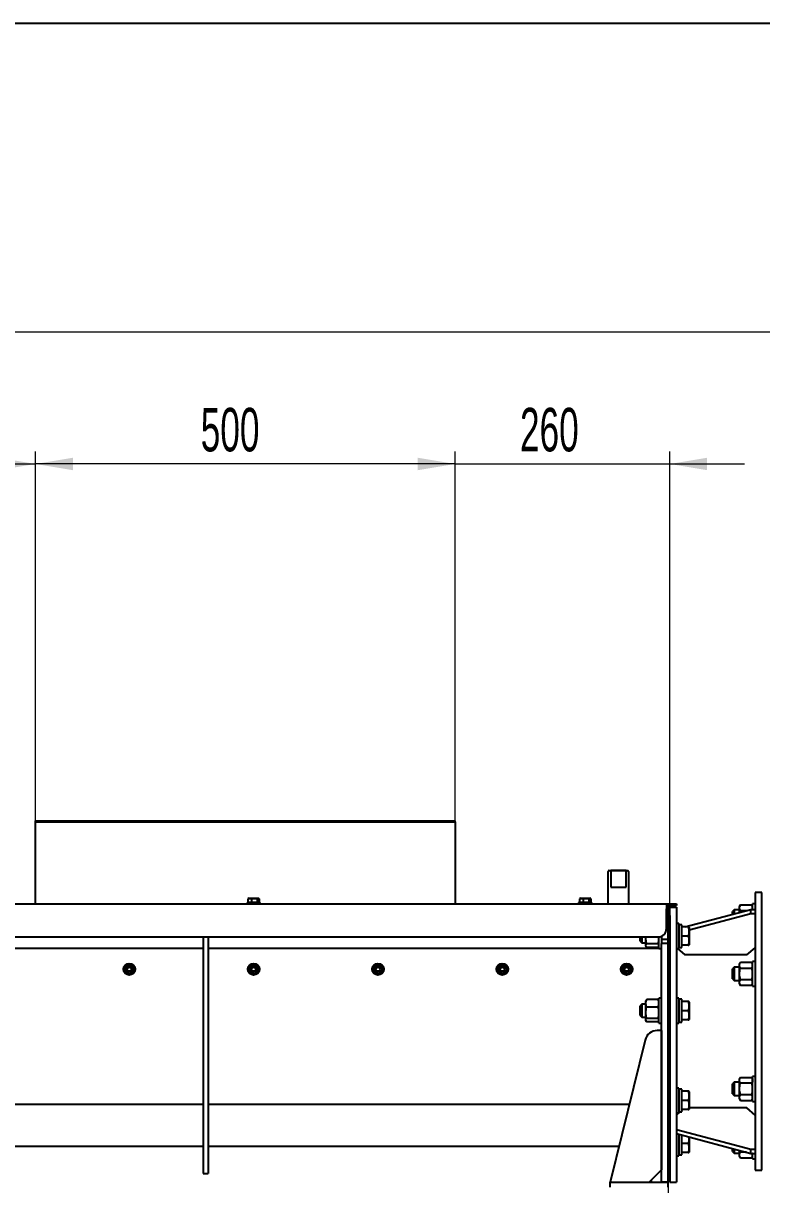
# Model space of a CAD drawing. Header units: millimetres. Extents: x 8 to 420, y -1 to 292.
# Drawn here: x 207.9 to 267.3, y 198.6 to 292 of the extents above; entities that cross this region are included whole.
import ezdxf

# ---------------------------------------------------------------- set-up
doc = ezdxf.new("R2010")
doc.units = ezdxf.units.MM
doc.styles.add('SLDTEXTSTYLE4', font='TXT', dxfattribs={"width": 0.605})
doc.dimstyles.new('SLDDIMSTYLE0', dxfattribs={"dimtxt": 3.5, "dimasz": 3, "dimexe": 0, "dimexo": 0.0625, "dimgap": 0.875, "dimtad": 2, "dimdec": 3, "dimlfac": 15, "dimrnd": 1e-09, "dimzin": 12, "dimdsep": 46, "dimtxsty": 'SLDTEXTSTYLE4', "dimsah": 1, "dimcen": 0.09, "dimadec": 0, "dimazin": 3, "dimtfac": 1, "dimtdec": 3, "dimtofl": 0, "dimtmove": 0, "dimatfit": 3, "dimfxl": 0, "dimfrac": 2, "dimtolj": 1, "dimtzin": 12, "dimarcsym": 0})
doc.dimstyles.new('SLDDIMSTYLE1', dxfattribs={"dimtxt": 3.5, "dimasz": 3, "dimexe": 0, "dimexo": 0.0625, "dimgap": 0.875, "dimtad": 2, "dimdec": 3, "dimlfac": 15, "dimrnd": 1e-09, "dimzin": 12, "dimdsep": 46, "dimtxsty": 'SLDTEXTSTYLE4', "dimsah": 1, "dimcen": 0.09, "dimadec": 0, "dimazin": 3, "dimtfac": 1, "dimtdec": 3, "dimtmove": 0, "dimatfit": 0, "dimfxl": 0, "dimfrac": 2, "dimtolj": 1, "dimtzin": 12, "dimarcsym": 0})

# ---------------------------------------------------------------- blocks, each defined once
blk = doc.blocks.new('_D_3')
at = {"color": 7, "linetype": 'Continuous', "lineweight": 0}
for p, q in [((142.675, 227.764), (142.675, 257.556)), ((208.942, 227.764), (208.942, 257.556)), ((142.675, 256.556), (208.942, 256.556))]:
    blk.add_line(p, q, dxfattribs=at)
at = {"color": 7, "linetype": 'Continuous', "lineweight": 18}
for points in [[(142.675, 256.556), (145.675, 256.056), (145.675, 257.056)], [(208.942, 256.556), (205.942, 257.056), (205.942, 256.056)]]:
    blk.add_solid(points, dxfattribs=at)
at = {"color": 7, "linetype": 'Continuous', "lineweight": 18, "insert": (171.778, 261.067), "char_height": 3.5, "attachment_point": 1, "style": 'SLDTEXTSTYLE4'}
blk.add_mtext('1000', dxfattribs=at)
blk = doc.blocks.new('_D_4')
at = {"color": 7, "linetype": 'Continuous', "lineweight": 0}
for p, q in [((208.942, 227.764), (208.942, 257.556)), ((242.675, 227.764), (242.675, 257.556)), ((242.675, 256.556), (208.942, 256.556))]:
    blk.add_line(p, q, dxfattribs=at)
at = {"color": 7, "linetype": 'Continuous', "lineweight": 18}
for points in [[(208.942, 256.556), (211.942, 256.056), (211.942, 257.056)], [(242.675, 256.556), (239.675, 257.056), (239.675, 256.056)]]:
    blk.add_solid(points, dxfattribs=at)
at = {"color": 7, "linetype": 'Continuous', "lineweight": 18, "insert": (222.22, 261.067), "char_height": 3.5, "attachment_point": 1, "style": 'SLDTEXTSTYLE4'}
blk.add_mtext('500', dxfattribs=at)
blk = doc.blocks.new('_D_5')
at = {"color": 7, "linetype": 'Continuous', "lineweight": 0}
for p, q in [((242.675, 227.764), (242.675, 257.556)), ((259.942, 217.99), (259.942, 257.556)), ((242.675, 256.556), (236.675, 256.556)), ((242.675, 256.556), (259.942, 256.556)), ((259.942, 256.556), (265.942, 256.556))]:
    blk.add_line(p, q, dxfattribs=at)
at = {"color": 7, "linetype": 'Continuous', "lineweight": 18}
for points in [[(242.675, 256.556), (239.675, 257.056), (239.675, 256.056)], [(259.942, 256.556), (262.942, 256.056), (262.942, 257.056)]]:
    blk.add_solid(points, dxfattribs=at)
at = {"color": 7, "linetype": 'Continuous', "lineweight": 18, "insert": (247.896, 261.067), "char_height": 3.5, "attachment_point": 1, "style": 'SLDTEXTSTYLE4'}
blk.add_mtext('260', dxfattribs=at)
blk = doc.blocks.new('_D_6')
at = {"color": 7, "linetype": 'Continuous', "lineweight": 0}
for p, q in [((52.875, 218.256), (52.875, 268.185)), ((310.942, 232.95), (310.942, 268.185)), ((52.875, 267.185), (310.942, 267.185))]:
    blk.add_line(p, q, dxfattribs=at)
at = {"color": 7, "linetype": 'Continuous', "lineweight": 18}
for points in [[(52.875, 267.185), (55.875, 266.685), (55.875, 267.685)], [(310.942, 267.185), (307.942, 267.685), (307.942, 266.685)]]:
    blk.add_solid(points, dxfattribs=at)
at = {"color": 7, "linetype": 'Continuous', "lineweight": 18, "insert": (171.012, 271.697), "char_height": 3.5, "attachment_point": 1, "style": 'SLDTEXTSTYLE4'}
blk.add_mtext('3880*', dxfattribs=at)
blk = doc.blocks.new('_D_10')
at = {"color": 7, "linetype": 'Continuous', "lineweight": 0}
for p, q in [((59.808, 198.79), (59.808, 138.922)), ((259.808, 198.79), (259.808, 138.922)), ((59.808, 139.922), (259.808, 139.922))]:
    blk.add_line(p, q, dxfattribs=at)
at = {"color": 7, "linetype": 'Continuous', "lineweight": 18}
for points in [[(59.808, 139.922), (62.808, 139.422), (62.808, 140.422)], [(259.808, 139.922), (256.808, 140.422), (256.808, 139.422)]]:
    blk.add_solid(points, dxfattribs=at)
at = {"color": 7, "linetype": 'Continuous', "lineweight": 18, "insert": (153.442, 144.434), "char_height": 3.5, "attachment_point": 1, "style": 'SLDTEXTSTYLE4'}
blk.add_mtext('3000', dxfattribs=at)

msp = doc.modelspace()

# ---------------------------------------------------------------- linework, layer by layer
at = {"color": 7, "linetype": 'Continuous', "lineweight": 25}
for p, q in [((20, 292), (415, 292)), ((208.941626, 227.76394), (208.941626, 227.866839)), ((208.941626, 227.866839), (242.674959, 227.866839)), ((208.941626, 227.76394), (242.674959, 227.76394)), ((208.941626, 221.189827), (208.941626, 227.76394)), ((242.674959, 227.76394), (242.674959, 227.866839)), ((242.674959, 227.76394), (242.674959, 221.189827)), ((254.991626, 222.523161), (254.991626, 223.789827)), ((255.058292, 223.856494), (256.558292, 223.856494)), ((256.424959, 223.849811), (255.191626, 223.849811)), ((255.191626, 223.849811), (255.191626, 222.523161)), ((256.424959, 222.523161), (256.424959, 223.849811)), ((256.624959, 223.789827), (256.624959, 222.523161)), ((254.991626, 221.189827), (254.991626, 222.523161)), ((255.191626, 222.523161), (256.424959, 222.523161)), ((256.624959, 222.523161), (256.624959, 221.189827)), ((226.047167, 221.597583), (226.018627, 221.582554)), ((226.018627, 221.582554), (226.018627, 221.296494)), ((226.094959, 221.629827), (226.046183, 221.601666)), ((226.094959, 221.629827), (226.854959, 221.629827)), ((226.308605, 221.582554), (226.308605, 221.296494)), ((226.764937, 221.582554), (226.764937, 221.296494)), ((226.903735, 221.601666), (226.854959, 221.629827)), ((226.931291, 221.582554), (226.931291, 221.296494)), ((252.713834, 221.597583), (252.685294, 221.582554)), ((252.685294, 221.582554), (252.685294, 221.296494)), ((252.761626, 221.629827), (252.71285, 221.601666)), ((252.761626, 221.629827), (253.521626, 221.629827)), ((252.975272, 221.582554), (252.975272, 221.296494)), ((253.431604, 221.582554), (253.431604, 221.296494)), ((253.570402, 221.601666), (253.521626, 221.629827)), ((253.597958, 221.582554), (253.597958, 221.296494)), ((267.341626, 222.089827), (266.808292, 222.089827)), ((266.808292, 222.089827), (266.808292, 199.756494)), ((267.341626, 199.756494), (267.341626, 222.089827)), ((175.941626, 221.189827), (259.674959, 221.189827)), ((225.941626, 221.296494), (225.941626, 221.189827)), ((226.480601, 221.296494), (225.941626, 221.296494)), ((227.008292, 221.296494), (226.480601, 221.296494)), ((227.008292, 221.189827), (227.008292, 221.296494)), ((252.608292, 221.296494), (252.608292, 221.189827)), ((253.147268, 221.296494), (252.608292, 221.296494)), ((253.674959, 221.296494), (253.147268, 221.296494)), ((253.674959, 221.189827), (253.674959, 221.296494)), ((259.674959, 221.189827), (259.674959, 220.789827)), ((259.674959, 221.189827), (259.808292, 221.189827)), ((259.674959, 221.056494), (259.808292, 221.056494)), ((259.808292, 220.923161), (259.674959, 220.923161)), ((259.674959, 219.189827), (259.674959, 220.789827)), ((259.808292, 220.656494), (259.674959, 220.656494)), ((259.808292, 221.189827), (260.474959, 221.189827)), ((259.808292, 221.056494), (259.808292, 220.923161)), ((260.474959, 221.056494), (259.808292, 221.056494)), ((259.808292, 220.923161), (259.941626, 220.923161)), ((259.808292, 220.923161), (259.808292, 220.776494)), ((259.808292, 220.776494), (259.808292, 220.656494)), ((259.808292, 220.656494), (259.941626, 220.656494)), ((259.808292, 220.656494), (259.808292, 219.989827)), ((259.941626, 220.923161), (260.474959, 220.923161)), ((259.941626, 220.256494), (259.941626, 220.923161)), ((260.474959, 221.189827), (260.474959, 221.056494)), ((260.474959, 220.923161), (260.474959, 220.256494)), ((261.152526, 219.323161), (266.474959, 220.731577)), ((265.108292, 220.706494), (264.974959, 220.573161)), ((264.974959, 220.334648), (264.974959, 220.573161)), ((265.548292, 220.706494), (265.108292, 220.706494)), ((265.108292, 220.706494), (265.108292, 220.369931)), ((265.619745, 221.096921), (265.548292, 220.973161)), ((265.548292, 220.865981), (265.548292, 220.973161)), ((265.548292, 220.486363), (265.548292, 220.865981)), ((265.588297, 220.496949), (265.619745, 220.635041)), ((265.619745, 221.096921), (266.536839, 221.096921)), ((265.619745, 220.635041), (266.110148, 220.635041)), ((266.474959, 220.398243), (266.474959, 220.731577)), ((266.474959, 220.731577), (266.808292, 220.731577)), ((266.608292, 220.973161), (266.536839, 221.096921)), ((266.808292, 221.173161), (266.608292, 221.173161)), ((266.608292, 220.731577), (266.608292, 221.173161)), ((259.941626, 219.989827), (259.808292, 219.989827)), ((259.808292, 218.323161), (259.808292, 219.989827)), ((259.808292, 219.989827), (259.808292, 218.323161)), ((259.941626, 220.256494), (259.941626, 209.989827)), ((260.474959, 220.256494), (260.474959, 209.989827)), ((260.674959, 219.589827), (260.474959, 219.589827)), ((260.674959, 219.589827), (260.674959, 217.589827)), ((261.508292, 219.08397), (266.474959, 220.398243)), ((266.474959, 220.398243), (266.808292, 220.398243)), ((260.908292, 219.503161), (260.674959, 219.503161)), ((260.908292, 217.676494), (260.908292, 219.503161)), ((261.421624, 219.323161), (260.908292, 219.323161)), ((261.421624, 218.589827), (260.908292, 218.589827)), ((261.508292, 219.286494), (261.487123, 219.323161)), ((261.508292, 219.286494), (261.508292, 217.893161)), ((176.608292, 218.523161), (259.008292, 218.523161)), ((222.408292, 218.523161), (222.408292, 206.156494)), ((222.808292, 218.523161), (222.808292, 206.156494)), ((257.574959, 218.189827), (257.574959, 218.523161)), ((257.574959, 218.189827), (257.708292, 218.056494)), ((257.708292, 218.523161), (257.708292, 218.056494)), ((257.708292, 218.056494), (258.014959, 218.056494)), ((258.014959, 218.438094), (258.022034, 218.523161)), ((258.014959, 218.438094), (258.014959, 218.523161)), ((258.014959, 217.833716), (258.014959, 218.438094)), ((258.014959, 217.789827), (258.014959, 217.833716)), ((258.014959, 217.789827), (258.041769, 217.743391)), ((258.086412, 217.984598), (259.003506, 217.984598)), ((259.003506, 217.682834), (258.086412, 217.682834)), ((259.048149, 217.743391), (259.074959, 217.789827)), ((259.074959, 218.438094), (259.066959, 218.534283)), ((259.074959, 217.589827), (259.074959, 218.526502)), ((259.274959, 218.578817), (259.274959, 218.323161)), ((259.808292, 218.323161), (259.274959, 218.323161)), ((259.274959, 218.323161), (259.274959, 217.989827)), ((259.808292, 217.989827), (259.274959, 217.989827)), ((259.274959, 198.789827), (259.274959, 217.989827)), ((259.808292, 217.989827), (259.808292, 218.323161)), ((259.808292, 218.323161), (259.941626, 218.323161)), ((259.808292, 218.323161), (259.808292, 217.989827)), ((259.808292, 217.989827), (259.941626, 217.989827)), ((259.808292, 217.989827), (259.808292, 210.256494)), ((259.808292, 198.789827), (259.808292, 217.989827)), ((259.941626, 217.989827), (259.941626, 210.256494)), ((260.674959, 217.676494), (260.908292, 217.676494)), ((261.421624, 217.856494), (260.908292, 217.856494)), ((261.487123, 217.856494), (261.508292, 217.893161)), ((266.141626, 217.078479), (266.808292, 217.65583)), ((222.408292, 217.589827), (182.808292, 217.589827)), ((259.074959, 217.589827), (222.808292, 217.589827)), ((259.074959, 217.589827), (259.274959, 217.589827)), ((260.474959, 217.589827), (260.674959, 217.589827)), ((260.551172, 217.589827), (261.141626, 217.078479)), ((266.141626, 217.078479), (261.141626, 217.078479)), ((265.108292, 216.081494), (264.974959, 215.948161)), ((264.974959, 215.148161), (264.974959, 215.948161)), ((265.548292, 216.081494), (265.108292, 216.081494)), ((265.108292, 216.081494), (265.108292, 215.014827)), ((265.619745, 216.471921), (265.548292, 216.348161)), ((265.548292, 216.240981), (265.548292, 216.348161)), ((265.548292, 215.548161), (265.548292, 216.240981)), ((266.536839, 216.471921), (265.619745, 216.471921)), ((265.619745, 216.010041), (266.536839, 216.010041)), ((266.608292, 216.348161), (266.536839, 216.471921)), ((266.808292, 216.548161), (266.608292, 216.548161)), ((266.608292, 214.548161), (266.608292, 216.548161)), ((264.974959, 215.148161), (265.108292, 215.014827)), ((265.108292, 215.014827), (265.548292, 215.014827)), ((265.548292, 214.85534), (265.548292, 215.548161)), ((265.548292, 214.748161), (265.548292, 214.85534)), ((265.619745, 215.08628), (266.536839, 215.08628)), ((265.548292, 214.748161), (265.619745, 214.6244)), ((266.536839, 214.6244), (265.619745, 214.6244)), ((266.536839, 214.6244), (266.608292, 214.748161)), ((266.608292, 214.548161), (266.808292, 214.548161)), ((257.708292, 213.123161), (257.574959, 212.989827)), ((257.574959, 212.189827), (257.574959, 212.989827)), ((258.014959, 213.123161), (257.708292, 213.123161)), ((257.708292, 213.123161), (257.708292, 212.056494)), ((258.041769, 213.436264), (258.014959, 213.389827)), ((258.014959, 213.194205), (258.014959, 213.389827)), ((258.014959, 212.438094), (258.014959, 213.194205)), ((258.086412, 213.49682), (258.043341, 213.435404)), ((259.003506, 213.49682), (258.086412, 213.49682)), ((259.046326, 213.435398), (259.003506, 213.49682)), ((259.074959, 213.389827), (259.048149, 213.436264)), ((259.274959, 213.589827), (259.074959, 213.589827)), ((259.074959, 211.589827), (259.074959, 213.589827)), ((260.674959, 213.589827), (260.474959, 213.589827)), ((260.674959, 213.589827), (260.674959, 211.589827)), ((260.908292, 213.503161), (260.674959, 213.503161)), ((260.908292, 211.676494), (260.908292, 213.503161)), ((261.421624, 213.323161), (260.908292, 213.323161)), ((261.508292, 213.286494), (261.487123, 213.323161)), ((261.508292, 213.286494), (261.508292, 211.893161)), ((257.574959, 212.189827), (257.708292, 212.056494)), ((257.708292, 212.056494), (258.014959, 212.056494)), ((258.014959, 211.833716), (258.014959, 212.438094)), ((258.086412, 212.891591), (259.003506, 212.891591)), ((261.421624, 212.589827), (260.908292, 212.589827)), ((258.014959, 211.789827), (258.014959, 211.833716)), ((258.014959, 211.789827), (258.041769, 211.743391)), ((258.086412, 211.984598), (259.003506, 211.984598)), ((259.003506, 211.682834), (258.086412, 211.682834)), ((259.048149, 211.743391), (259.074959, 211.789827)), ((259.074959, 211.589827), (259.274959, 211.589827)), ((260.474959, 211.589827), (260.674959, 211.589827)), ((260.674959, 211.676494), (260.908292, 211.676494)), ((261.421624, 211.856494), (260.908292, 211.856494)), ((261.487123, 211.856494), (261.508292, 211.893161)), ((257.954442, 210.228615), (255.141626, 198.789827)), ((259.274959, 210.989827), (258.925514, 210.989827)), ((259.274959, 210.989827), (259.274959, 199.789827)), ((259.941626, 209.989827), (259.941626, 198.789827)), ((260.474959, 209.989827), (260.474959, 198.789827)), ((265.108292, 206.831494), (264.974959, 206.698161)), ((264.974959, 206.693465), (264.974959, 206.698161)), ((264.974959, 205.898161), (264.974959, 206.693465)), ((265.548292, 206.831494), (265.108292, 206.831494)), ((265.108292, 206.831494), (265.108292, 205.764827)), ((265.619745, 207.221921), (265.548292, 207.098161)), ((265.548292, 206.990981), (265.548292, 207.098161)), ((265.548292, 206.298161), (265.548292, 206.990981)), ((265.619745, 207.221921), (266.536839, 207.221921)), ((266.536839, 206.760041), (265.619745, 206.760041)), ((266.608292, 207.098161), (266.536839, 207.221921)), ((266.808292, 207.298161), (266.608292, 207.298161)), ((266.608292, 207.164186), (266.608292, 207.298161)), ((266.608292, 205.298161), (266.608292, 207.164186)), ((222.408292, 206.156494), (222.408292, 199.489827)), ((222.808292, 206.156494), (222.808292, 199.489827)), ((260.674959, 206.371946), (260.474959, 206.371946)), ((260.674959, 206.371946), (260.674959, 204.371946)), ((260.908292, 206.28528), (260.674959, 206.28528)), ((260.908292, 204.458613), (260.908292, 206.28528)), ((261.421624, 206.10528), (260.908292, 206.10528)), ((261.508292, 206.068613), (261.487123, 206.10528)), ((261.508292, 206.068613), (261.508292, 204.67528)), ((264.974959, 205.898161), (265.108292, 205.764827)), ((265.108292, 205.764827), (265.548292, 205.764827)), ((265.548292, 205.60534), (265.548292, 206.298161)), ((265.548292, 205.498161), (265.548292, 205.60534)), ((265.619745, 205.83628), (266.536839, 205.83628)), ((222.408292, 205.034829), (182.808292, 205.034829)), ((256.677282, 205.034829), (222.808292, 205.034829)), ((261.421624, 205.371946), (260.908292, 205.371946)), ((261.421624, 204.638613), (260.908292, 204.638613)), ((260.992405, 204.638613), (260.908292, 204.565769)), ((261.487123, 204.638613), (261.508292, 204.67528)), ((266.141626, 204.767842), (261.508292, 204.767842)), ((265.548292, 205.498161), (265.619745, 205.3744)), ((265.619745, 205.3744), (266.536839, 205.3744)), ((266.808292, 204.190492), (266.141626, 204.767842)), ((266.536839, 205.3744), (266.608292, 205.498161)), ((266.608292, 205.298161), (266.808292, 205.298161)), ((260.784559, 204.458613), (260.474959, 204.190492)), ((260.474959, 204.371946), (260.674959, 204.371946)), ((260.674959, 204.458613), (260.908292, 204.458613)), ((260.474959, 203.035791), (266.474959, 201.448078)), ((260.474959, 202.702458), (266.474959, 201.114744)), ((260.674959, 202.649534), (260.674959, 200.906494)), ((260.908292, 200.993161), (260.908292, 202.58779)), ((261.421624, 201.906494), (260.908292, 201.906494)), ((261.508292, 202.429018), (261.508292, 201.209827)), ((182.808292, 201.684915), (222.408292, 201.684915)), ((222.808292, 201.684915), (255.853533, 201.684915)), ((260.474959, 200.906494), (260.674959, 200.906494)), ((260.674959, 200.993161), (260.908292, 200.993161)), ((261.421624, 201.173161), (260.908292, 201.173161)), ((261.487123, 201.173161), (261.508292, 201.209827)), ((264.974959, 201.273161), (264.974959, 201.511673)), ((264.974959, 201.273161), (265.108292, 201.139827)), ((265.108292, 201.47639), (265.108292, 201.139827)), ((265.108292, 201.139827), (265.548292, 201.139827)), ((265.548292, 200.98034), (265.548292, 201.359958)), ((265.548292, 200.873161), (265.548292, 200.98034)), ((265.548292, 200.873161), (265.619745, 200.7494)), ((265.619745, 201.21128), (265.588097, 201.349425)), ((266.110148, 201.21128), (265.619745, 201.21128)), ((266.474959, 201.448078), (266.808292, 201.448078)), ((266.474959, 201.114744), (266.474959, 201.448078)), ((266.474959, 201.114744), (266.808292, 201.114744)), ((266.536839, 200.7494), (266.608292, 200.873161)), ((266.608292, 200.673161), (266.608292, 201.114744)), ((265.619745, 200.7494), (266.536839, 200.7494)), ((266.608292, 200.673161), (266.808292, 200.673161)), ((222.408292, 199.489827), (222.808292, 199.489827)), ((258.274959, 198.789827), (259.274959, 199.789827)), ((258.474959, 198.789827), (258.474959, 198.989827)), ((259.808292, 199.056494), (259.941626, 199.056494)), ((266.808292, 199.756494), (267.341626, 199.756494)), ((255.141626, 198.789827), (259.808292, 198.789827)), ((255.141626, 198.389827), (255.141626, 198.789827)), ((255.141626, 198.789827), (258.274959, 198.789827)), ((259.808292, 198.789827), (259.274959, 198.789827)), ((259.808292, 198.389827), (259.808292, 198.789827)), ((259.941626, 198.789827), (260.474959, 198.789827))]:
    msp.add_line(p, q, dxfattribs=at)
for centre, radius in [((216.474959, 215.923161), 0.473333), ((216.474959, 215.923161), 0.2), ((216.474959, 215.923161), 0.163033), ((226.474959, 215.923161), 0.473333), ((226.474959, 215.923161), 0.2), ((226.474959, 215.923161), 0.163033), ((236.474959, 215.923161), 0.473333), ((236.474959, 215.923161), 0.2), ((236.474959, 215.923161), 0.163033), ((246.474959, 215.923161), 0.473333), ((246.474959, 215.923161), 0.2), ((246.474959, 215.923161), 0.163033), ((256.474959, 215.923161), 0.473333), ((256.474959, 215.923161), 0.2), ((256.474959, 215.923161), 0.163033)]:
    msp.add_circle(centre, radius, dxfattribs=at)
for centre, radius, start, end in [((255.058292, 223.789827), 0.066667, 90, 180), ((256.558292, 223.789827), 0.066667, 0, 90), ((259.008292, 219.189827), 0.666667, 270, 0), ((216.474959, 215.923161), 0.333333, 120, 180), ((216.474959, 215.923161), 0.333333, 180, 240), ((216.474959, 215.923161), 0.333333, 60, 120), ((216.474959, 215.923161), 0.333333, 0, 60), ((216.474959, 215.923161), 0.333333, 300, 0), ((226.474959, 215.923161), 0.333333, 120, 180), ((226.474959, 215.923161), 0.333333, 180, 240), ((226.474959, 215.923161), 0.333333, 60, 120), ((226.474959, 215.923161), 0.333333, 0, 60), ((226.474959, 215.923161), 0.333333, 300, 0), ((236.474959, 215.923161), 0.333333, 120, 180), ((236.474959, 215.923161), 0.333333, 180, 240), ((236.474959, 215.923161), 0.333333, 60, 120), ((236.474959, 215.923161), 0.333333, 0, 60), ((236.474959, 215.923161), 0.333333, 300, 0), ((246.474959, 215.923161), 0.333333, 120, 180), ((246.474959, 215.923161), 0.333333, 180, 240), ((246.474959, 215.923161), 0.333333, 60, 120), ((246.474959, 215.923161), 0.333333, 0, 60), ((246.474959, 215.923161), 0.333333, 300, 0), ((256.474959, 215.923161), 0.333333, 120, 180), ((256.474959, 215.923161), 0.333333, 180, 240), ((256.474959, 215.923161), 0.333333, 60, 120), ((256.474959, 215.923161), 0.333333, 0, 60), ((256.474959, 215.923161), 0.333333, 300, 0), ((216.474959, 215.923161), 0.333333, 240, 300), ((226.474959, 215.923161), 0.333333, 240, 300), ((236.474959, 215.923161), 0.333333, 240, 300), ((246.474959, 215.923161), 0.333333, 240, 300), ((256.474959, 215.923161), 0.333333, 240, 300), ((258.925514, 209.989827), 1, 90, 166.18497466)]:
    msp.add_arc(centre, radius, start, end, dxfattribs=at)
for points, knots in [([(226.018627, 221.582554), (226.04378, 221.592793), (226.094631, 221.613493), (226.193322, 221.624981), (226.263965, 221.598982), (226.308605, 221.582554)], [0, 0, 0, 0, 0.264861386, 0.535466004, 1, 1, 1, 1]), ([(226.308605, 221.582554), (226.348188, 221.592793), (226.428211, 221.613493), (226.583518, 221.624981), (226.694689, 221.598982), (226.764937, 221.582554)], [0, 0, 0, 0, 0.264861386, 0.535466004, 1, 1, 1, 1]), ([(226.764937, 221.582554), (226.786121, 221.596813), (226.83527, 221.629896), (226.892538, 221.612188), (226.925713, 221.586819), (226.931291, 221.582554)], [0, 0, 0, 0, 0.386549951, 0.896844883, 1, 1, 1, 1]), ([(252.685294, 221.582554), (252.710446, 221.592793), (252.761297, 221.613493), (252.859988, 221.624981), (252.930632, 221.598982), (252.975272, 221.582554)], [0, 0, 0, 0, 0.264861386, 0.535466004, 1, 1, 1, 1]), ([(252.975272, 221.582554), (253.014854, 221.592793), (253.094877, 221.613493), (253.250185, 221.624981), (253.361355, 221.598982), (253.431604, 221.582554)], [0, 0, 0, 0, 0.264861386, 0.535466004, 1, 1, 1, 1]), ([(253.431604, 221.582554), (253.452788, 221.596813), (253.501937, 221.629896), (253.559205, 221.612188), (253.592379, 221.586819), (253.597958, 221.582554)], [0, 0, 0, 0, 0.386549951, 0.896844883, 1, 1, 1, 1]), ([(265.548292, 220.865981), (265.551893, 220.904678), (265.559174, 220.98293), (265.599408, 221.058647), (265.619745, 221.096921)], [0, 0, 0, 0, 0.494510723, 1, 1, 1, 1]), ([(265.619745, 220.635041), (265.599774, 220.672547), (265.559466, 220.748246), (265.55204, 220.826499), (265.548292, 220.865981)], [0, 0, 0, 0, 0.495457967, 1, 1, 1, 1]), ([(266.608292, 220.865981), (266.604692, 220.904678), (266.597411, 220.98293), (266.557177, 221.058647), (266.536839, 221.096921)], [0, 0, 0, 0, 0.494510729, 1, 1, 1, 1]), ([(266.581071, 220.731577), (266.583708, 220.737105), (266.604639, 220.780985), (266.606588, 220.82634), (266.608292, 220.865981)], [0, 0, 0, 0, 0.125984646, 1, 1, 1, 1]), ([(261.421624, 219.323161), (261.440542, 219.259512), (261.478789, 219.130834), (261.49278, 218.940183), (261.472243, 218.757933), (261.4386, 218.646204), (261.421624, 218.589827)], [0, 0, 0, 0, 0.264606909, 0.534951841, 0.765345238, 1, 1, 1, 1]), ([(261.482366, 219.323161), (261.483426, 219.323161), (261.488053, 219.323161), (261.450546, 219.323161), (261.421624, 219.323161)], [0, 0, 0, 0, 0.2289037036, 1, 1, 1, 1]), ([(261.421624, 218.589827), (261.440542, 218.526179), (261.478789, 218.397501), (261.49278, 218.206849), (261.472243, 218.0246), (261.4386, 217.912871), (261.421624, 217.856494)], [0, 0, 0, 0, 0.264606909, 0.534951841, 0.765345238, 1, 1, 1, 1]), ([(258.086412, 217.984598), (258.066441, 218.058248), (258.026133, 218.206898), (258.018706, 218.360563), (258.014959, 218.438094)], [0, 0, 0, 0, 0.495457967, 1, 1, 1, 1]), ([(258.014959, 217.833716), (258.01856, 217.858998), (258.025841, 217.910123), (258.066074, 217.959592), (258.086412, 217.984598)], [0, 0, 0, 0, 0.494510729, 1, 1, 1, 1]), ([(258.086412, 217.682834), (258.066441, 217.707338), (258.026133, 217.756795), (258.018706, 217.807921), (258.014959, 217.833716)], [0, 0, 0, 0, 0.495457962, 1, 1, 1, 1]), ([(259.003506, 217.984598), (259.023477, 218.058248), (259.063785, 218.206898), (259.071212, 218.360563), (259.074959, 218.438094)], [0, 0, 0, 0, 0.495457963, 1, 1, 1, 1]), ([(259.074959, 217.833716), (259.071358, 217.858998), (259.064077, 217.910123), (259.023844, 217.959592), (259.003506, 217.984598)], [0, 0, 0, 0, 0.494510729, 1, 1, 1, 1]), ([(259.003506, 217.682834), (259.023477, 217.707338), (259.063785, 217.756795), (259.071212, 217.807921), (259.074959, 217.833716)], [0, 0, 0, 0, 0.495457963, 1, 1, 1, 1]), ([(261.421624, 217.856494), (261.450455, 217.856494), (261.487845, 217.856494), (261.483558, 217.856494), (261.482577, 217.856494)], [0, 0, 0, 0, 0.77107076, 1, 1, 1, 1]), ([(216.124734, 216.125363), (216.124807, 216.125321), (216.127242, 216.123915), (216.131843, 216.121259), (216.137175, 216.11818), (216.140872, 216.116046), (216.141374, 216.115756), (216.141626, 216.115611)], [0, 0, 0, 0, 0.007914026, 0.267535328, 0.528602562, 0.763816452, 1, 1, 1, 1]), ([(216.141626, 216.115611), (216.1907, 216.143943), (216.245467, 216.175564), (216.302376, 216.20842), (216.308292, 216.211836)], [0, 0, 0, 0, 0.896037151, 1, 1, 1, 1]), ([(216.141626, 215.923161), (216.141626, 215.932918), (216.141626, 215.996366), (216.141626, 216.061291), (216.141626, 216.1135), (216.141626, 216.115611)], [0, 0, 0, 0, 0.1484857306, 0.9655711857, 1, 1, 1, 1]), ([(216.141626, 215.730711), (216.141626, 215.74695), (216.141626, 215.808638), (216.141626, 215.874579), (216.141626, 215.923161)], [0, 0, 0, 0, 0.26325434, 1, 1, 1, 1]), ([(216.308292, 216.211836), (216.354026, 216.23824), (216.411089, 216.271185), (216.464379, 216.301952), (216.474959, 216.308061)], [0, 0, 0, 0, 0.801462113, 1, 1, 1, 1]), ([(216.474959, 216.327565), (216.474959, 216.327482), (216.474959, 216.324669), (216.474959, 216.319357), (216.474959, 216.3132), (216.474959, 216.308931), (216.474959, 216.308351), (216.474959, 216.308061)], [0, 0, 0, 0, 0.007914026, 0.267535328, 0.528602562, 0.763816452, 1, 1, 1, 1]), ([(216.474959, 216.308061), (216.524033, 216.279728), (216.5788, 216.248108), (216.635709, 216.215252), (216.641626, 216.211836)], [0, 0, 0, 0, 0.896037151, 1, 1, 1, 1]), ([(216.641626, 216.211836), (216.687359, 216.185431), (216.744422, 216.152486), (216.797712, 216.121719), (216.808292, 216.115611)], [0, 0, 0, 0, 0.801462113, 1, 1, 1, 1]), ([(216.808292, 216.115611), (216.808544, 216.115756), (216.809046, 216.116046), (216.812743, 216.11818), (216.818075, 216.121259), (216.822676, 216.123915), (216.825112, 216.125321), (216.825184, 216.125363)], [0, 0, 0, 0, 0.236183548, 0.471397438, 0.732464672, 0.992085974, 1, 1, 1, 1]), ([(216.808292, 215.923161), (216.808292, 215.932918), (216.808292, 215.996366), (216.808292, 216.061291), (216.808292, 216.1135), (216.808292, 216.115611)], [0, 0, 0, 0, 0.148485731, 0.965571186, 1, 1, 1, 1]), ([(216.808292, 215.730711), (216.808292, 215.74695), (216.808292, 215.808638), (216.808292, 215.874579), (216.808292, 215.923161)], [0, 0, 0, 0, 0.26325434, 1, 1, 1, 1]), ([(226.124734, 216.125363), (226.124807, 216.125321), (226.127242, 216.123915), (226.131843, 216.121259), (226.137175, 216.11818), (226.140872, 216.116046), (226.141374, 216.115756), (226.141626, 216.115611)], [0, 0, 0, 0, 0.007914026, 0.267535328, 0.528602562, 0.763816452, 1, 1, 1, 1]), ([(226.141626, 216.115611), (226.1907, 216.143943), (226.245467, 216.175564), (226.302376, 216.20842), (226.308292, 216.211836)], [0, 0, 0, 0, 0.896037151, 1, 1, 1, 1]), ([(226.141626, 215.923161), (226.141626, 215.932918), (226.141626, 215.996366), (226.141626, 216.061291), (226.141626, 216.1135), (226.141626, 216.115611)], [0, 0, 0, 0, 0.1484857306, 0.9655711857, 1, 1, 1, 1]), ([(226.141626, 215.730711), (226.141626, 215.74695), (226.141626, 215.808638), (226.141626, 215.874579), (226.141626, 215.923161)], [0, 0, 0, 0, 0.26325434, 1, 1, 1, 1]), ([(226.308292, 216.211836), (226.354026, 216.23824), (226.411089, 216.271185), (226.464379, 216.301952), (226.474959, 216.308061)], [0, 0, 0, 0, 0.801462113, 1, 1, 1, 1]), ([(226.474959, 216.327565), (226.474959, 216.327482), (226.474959, 216.324669), (226.474959, 216.319357), (226.474959, 216.3132), (226.474959, 216.308931), (226.474959, 216.308351), (226.474959, 216.308061)], [0, 0, 0, 0, 0.007914026, 0.267535328, 0.528602562, 0.763816452, 1, 1, 1, 1]), ([(226.474959, 216.308061), (226.524033, 216.279728), (226.5788, 216.248108), (226.635709, 216.215252), (226.641626, 216.211836)], [0, 0, 0, 0, 0.896037151, 1, 1, 1, 1]), ([(226.641626, 216.211836), (226.687359, 216.185431), (226.744422, 216.152486), (226.797712, 216.121719), (226.808292, 216.115611)], [0, 0, 0, 0, 0.801462113, 1, 1, 1, 1]), ([(226.808292, 216.115611), (226.808544, 216.115756), (226.809046, 216.116046), (226.812743, 216.11818), (226.818075, 216.121259), (226.822676, 216.123915), (226.825112, 216.125321), (226.825184, 216.125363)], [0, 0, 0, 0, 0.236183548, 0.471397438, 0.732464672, 0.992085974, 1, 1, 1, 1]), ([(226.808292, 215.923161), (226.808292, 215.932918), (226.808292, 215.996366), (226.808292, 216.061291), (226.808292, 216.1135), (226.808292, 216.115611)], [0, 0, 0, 0, 0.148485731, 0.965571186, 1, 1, 1, 1]), ([(226.808292, 215.730711), (226.808292, 215.74695), (226.808292, 215.808638), (226.808292, 215.874579), (226.808292, 215.923161)], [0, 0, 0, 0, 0.26325434, 1, 1, 1, 1]), ([(236.124734, 216.125363), (236.124807, 216.125321), (236.127242, 216.123915), (236.131843, 216.121259), (236.137175, 216.11818), (236.140872, 216.116046), (236.141374, 216.115756), (236.141626, 216.115611)], [0, 0, 0, 0, 0.007914026, 0.267535328, 0.528602562, 0.763816452, 1, 1, 1, 1]), ([(236.141626, 216.115611), (236.1907, 216.143943), (236.245467, 216.175564), (236.302376, 216.20842), (236.308292, 216.211836)], [0, 0, 0, 0, 0.896037151, 1, 1, 1, 1]), ([(236.141626, 215.923161), (236.141626, 215.932918), (236.141626, 215.996366), (236.141626, 216.061291), (236.141626, 216.1135), (236.141626, 216.115611)], [0, 0, 0, 0, 0.1484857306, 0.9655711857, 1, 1, 1, 1]), ([(236.141626, 215.730711), (236.141626, 215.74695), (236.141626, 215.808638), (236.141626, 215.874579), (236.141626, 215.923161)], [0, 0, 0, 0, 0.26325434, 1, 1, 1, 1]), ([(236.308292, 216.211836), (236.354026, 216.23824), (236.411089, 216.271185), (236.464379, 216.301952), (236.474959, 216.308061)], [0, 0, 0, 0, 0.801462113, 1, 1, 1, 1]), ([(236.474959, 216.327565), (236.474959, 216.327482), (236.474959, 216.324669), (236.474959, 216.319357), (236.474959, 216.3132), (236.474959, 216.308931), (236.474959, 216.308351), (236.474959, 216.308061)], [0, 0, 0, 0, 0.007914026, 0.267535328, 0.528602562, 0.763816452, 1, 1, 1, 1]), ([(236.474959, 216.308061), (236.524033, 216.279728), (236.5788, 216.248108), (236.635709, 216.215252), (236.641626, 216.211836)], [0, 0, 0, 0, 0.896037151, 1, 1, 1, 1]), ([(236.641626, 216.211836), (236.687359, 216.185431), (236.744422, 216.152486), (236.797712, 216.121719), (236.808292, 216.115611)], [0, 0, 0, 0, 0.801462113, 1, 1, 1, 1]), ([(236.808292, 216.115611), (236.808544, 216.115756), (236.809046, 216.116046), (236.812743, 216.11818), (236.818075, 216.121259), (236.822676, 216.123915), (236.825112, 216.125321), (236.825184, 216.125363)], [0, 0, 0, 0, 0.236183548, 0.471397438, 0.732464672, 0.992085974, 1, 1, 1, 1]), ([(236.808292, 215.923161), (236.808292, 215.932918), (236.808292, 215.996366), (236.808292, 216.061291), (236.808292, 216.1135), (236.808292, 216.115611)], [0, 0, 0, 0, 0.148485731, 0.965571186, 1, 1, 1, 1]), ([(236.808292, 215.730711), (236.808292, 215.74695), (236.808292, 215.808638), (236.808292, 215.874579), (236.808292, 215.923161)], [0, 0, 0, 0, 0.26325434, 1, 1, 1, 1]), ([(246.124734, 216.125363), (246.124807, 216.125321), (246.127242, 216.123915), (246.131843, 216.121259), (246.137175, 216.11818), (246.140872, 216.116046), (246.141374, 216.115756), (246.141626, 216.115611)], [0, 0, 0, 0, 0.007914026, 0.267535328, 0.528602562, 0.763816452, 1, 1, 1, 1]), ([(246.141626, 216.115611), (246.1907, 216.143943), (246.245467, 216.175564), (246.302376, 216.20842), (246.308292, 216.211836)], [0, 0, 0, 0, 0.896037151, 1, 1, 1, 1]), ([(246.141626, 215.923161), (246.141626, 215.932918), (246.141626, 215.996366), (246.141626, 216.061291), (246.141626, 216.1135), (246.141626, 216.115611)], [0, 0, 0, 0, 0.1484857306, 0.9655711857, 1, 1, 1, 1]), ([(246.141626, 215.730711), (246.141626, 215.74695), (246.141626, 215.808638), (246.141626, 215.874579), (246.141626, 215.923161)], [0, 0, 0, 0, 0.26325434, 1, 1, 1, 1]), ([(246.308292, 216.211836), (246.354026, 216.23824), (246.411089, 216.271185), (246.464379, 216.301952), (246.474959, 216.308061)], [0, 0, 0, 0, 0.801462113, 1, 1, 1, 1]), ([(246.474959, 216.327565), (246.474959, 216.327482), (246.474959, 216.324669), (246.474959, 216.319357), (246.474959, 216.3132), (246.474959, 216.308931), (246.474959, 216.308351), (246.474959, 216.308061)], [0, 0, 0, 0, 0.007914026, 0.267535328, 0.528602562, 0.763816452, 1, 1, 1, 1]), ([(246.474959, 216.308061), (246.524033, 216.279728), (246.5788, 216.248108), (246.635709, 216.215252), (246.641626, 216.211836)], [0, 0, 0, 0, 0.896037151, 1, 1, 1, 1]), ([(246.641626, 216.211836), (246.687359, 216.185431), (246.744422, 216.152486), (246.797712, 216.121719), (246.808292, 216.115611)], [0, 0, 0, 0, 0.801462113, 1, 1, 1, 1]), ([(246.808292, 216.115611), (246.808544, 216.115756), (246.809046, 216.116046), (246.812743, 216.11818), (246.818075, 216.121259), (246.822676, 216.123915), (246.825112, 216.125321), (246.825184, 216.125363)], [0, 0, 0, 0, 0.236183548, 0.471397438, 0.732464672, 0.992085974, 1, 1, 1, 1]), ([(246.808292, 215.923161), (246.808292, 215.932918), (246.808292, 215.996366), (246.808292, 216.061291), (246.808292, 216.1135), (246.808292, 216.115611)], [0, 0, 0, 0, 0.148485731, 0.965571186, 1, 1, 1, 1]), ([(246.808292, 215.730711), (246.808292, 215.74695), (246.808292, 215.808638), (246.808292, 215.874579), (246.808292, 215.923161)], [0, 0, 0, 0, 0.26325434, 1, 1, 1, 1]), ([(256.124734, 216.125363), (256.124807, 216.125321), (256.127242, 216.123915), (256.131843, 216.121259), (256.137175, 216.11818), (256.140872, 216.116046), (256.141374, 216.115756), (256.141626, 216.115611)], [0, 0, 0, 0, 0.007914026, 0.267535328, 0.528602562, 0.763816452, 1, 1, 1, 1]), ([(256.141626, 216.115611), (256.1907, 216.143943), (256.245467, 216.175564), (256.302376, 216.20842), (256.308292, 216.211836)], [0, 0, 0, 0, 0.896037151, 1, 1, 1, 1]), ([(256.141626, 215.923161), (256.141626, 215.932918), (256.141626, 215.996366), (256.141626, 216.061291), (256.141626, 216.1135), (256.141626, 216.115611)], [0, 0, 0, 0, 0.1484857306, 0.9655711857, 1, 1, 1, 1]), ([(256.141626, 215.730711), (256.141626, 215.74695), (256.141626, 215.808638), (256.141626, 215.874579), (256.141626, 215.923161)], [0, 0, 0, 0, 0.26325434, 1, 1, 1, 1]), ([(256.308292, 216.211836), (256.354026, 216.23824), (256.411089, 216.271185), (256.464379, 216.301952), (256.474959, 216.308061)], [0, 0, 0, 0, 0.801462113, 1, 1, 1, 1]), ([(256.474959, 216.327565), (256.474959, 216.327482), (256.474959, 216.324669), (256.474959, 216.319357), (256.474959, 216.3132), (256.474959, 216.308931), (256.474959, 216.308351), (256.474959, 216.308061)], [0, 0, 0, 0, 0.007914026, 0.267535328, 0.528602562, 0.763816452, 1, 1, 1, 1]), ([(256.474959, 216.308061), (256.524033, 216.279728), (256.5788, 216.248108), (256.635709, 216.215252), (256.641626, 216.211836)], [0, 0, 0, 0, 0.896037151, 1, 1, 1, 1]), ([(256.641626, 216.211836), (256.687359, 216.185431), (256.744422, 216.152486), (256.797712, 216.121719), (256.808292, 216.115611)], [0, 0, 0, 0, 0.801462113, 1, 1, 1, 1]), ([(256.808292, 216.115611), (256.808544, 216.115756), (256.809046, 216.116046), (256.812743, 216.11818), (256.818075, 216.121259), (256.822676, 216.123915), (256.825112, 216.125321), (256.825184, 216.125363)], [0, 0, 0, 0, 0.236183548, 0.471397438, 0.732464672, 0.992085974, 1, 1, 1, 1]), ([(256.808292, 215.923161), (256.808292, 215.932918), (256.808292, 215.996366), (256.808292, 216.061291), (256.808292, 216.1135), (256.808292, 216.115611)], [0, 0, 0, 0, 0.148485731, 0.965571186, 1, 1, 1, 1]), ([(256.808292, 215.730711), (256.808292, 215.74695), (256.808292, 215.808638), (256.808292, 215.874579), (256.808292, 215.923161)], [0, 0, 0, 0, 0.26325434, 1, 1, 1, 1]), ([(265.548292, 216.240981), (265.551893, 216.279678), (265.559174, 216.35793), (265.599408, 216.433647), (265.619745, 216.471921)], [0, 0, 0, 0, 0.494510723, 1, 1, 1, 1]), ([(265.619745, 216.010041), (265.599774, 216.047547), (265.559466, 216.123246), (265.55204, 216.201499), (265.548292, 216.240981)], [0, 0, 0, 0, 0.4954579622, 1, 1, 1, 1]), ([(265.548292, 215.548161), (265.551893, 215.625554), (265.559174, 215.782059), (265.599408, 215.933493), (265.619745, 216.010041)], [0, 0, 0, 0, 0.494510723, 1, 1, 1, 1]), ([(266.608292, 216.240981), (266.604692, 216.279678), (266.597411, 216.35793), (266.557177, 216.433647), (266.536839, 216.471921)], [0, 0, 0, 0, 0.494510729, 1, 1, 1, 1]), ([(266.536839, 216.010041), (266.55681, 216.047547), (266.597118, 216.123246), (266.604545, 216.201499), (266.608292, 216.240981)], [0, 0, 0, 0, 0.495457963, 1, 1, 1, 1]), ([(266.608292, 215.548161), (266.604692, 215.625554), (266.597411, 215.782059), (266.557177, 215.933493), (266.536839, 216.010041)], [0, 0, 0, 0, 0.494510729, 1, 1, 1, 1]), ([(216.124734, 215.720958), (216.124807, 215.721), (216.127242, 215.722406), (216.131843, 215.725063), (216.137175, 215.728141), (216.140872, 215.730275), (216.141374, 215.730565), (216.141626, 215.730711)], [0, 0, 0, 0, 0.007914026, 0.267535328, 0.528602562, 0.763816452, 1, 1, 1, 1]), ([(216.308292, 215.634485), (216.262559, 215.66089), (216.205496, 215.693835), (216.152206, 215.724602), (216.141626, 215.730711)], [0, 0, 0, 0, 0.801462113, 1, 1, 1, 1]), ([(216.474959, 215.53826), (216.425885, 215.566593), (216.371118, 215.598213), (216.314209, 215.63107), (216.308292, 215.634485)], [0, 0, 0, 0, 0.896037151, 1, 1, 1, 1]), ([(216.641626, 215.634485), (216.595892, 215.608081), (216.538829, 215.575136), (216.485539, 215.544369), (216.474959, 215.53826)], [0, 0, 0, 0, 0.801462113, 1, 1, 1, 1]), ([(216.474959, 215.53826), (216.474959, 215.53797), (216.474959, 215.53739), (216.474959, 215.533121), (216.474959, 215.526965), (216.474959, 215.521652), (216.474959, 215.518839), (216.474959, 215.518756)], [0, 0, 0, 0, 0.236183548, 0.471397438, 0.732464672, 0.992085974, 1, 1, 1, 1]), ([(216.808292, 215.730711), (216.759219, 215.702378), (216.704451, 215.670758), (216.647542, 215.637901), (216.641626, 215.634485)], [0, 0, 0, 0, 0.896037151, 1, 1, 1, 1]), ([(216.808292, 215.730711), (216.808544, 215.730565), (216.809046, 215.730275), (216.812743, 215.728141), (216.818075, 215.725063), (216.822676, 215.722406), (216.825112, 215.721), (216.825184, 215.720958)], [0, 0, 0, 0, 0.236183548, 0.471397438, 0.732464672, 0.992085974, 1, 1, 1, 1]), ([(226.124734, 215.720958), (226.124807, 215.721), (226.127242, 215.722406), (226.131843, 215.725063), (226.137175, 215.728141), (226.140872, 215.730275), (226.141374, 215.730565), (226.141626, 215.730711)], [0, 0, 0, 0, 0.007914026, 0.267535328, 0.528602562, 0.763816452, 1, 1, 1, 1]), ([(226.308292, 215.634485), (226.262559, 215.66089), (226.205496, 215.693835), (226.152206, 215.724602), (226.141626, 215.730711)], [0, 0, 0, 0, 0.801462113, 1, 1, 1, 1]), ([(226.474959, 215.53826), (226.425885, 215.566593), (226.371118, 215.598213), (226.314209, 215.63107), (226.308292, 215.634485)], [0, 0, 0, 0, 0.896037151, 1, 1, 1, 1]), ([(226.641626, 215.634485), (226.595892, 215.608081), (226.538829, 215.575136), (226.485539, 215.544369), (226.474959, 215.53826)], [0, 0, 0, 0, 0.801462113, 1, 1, 1, 1]), ([(226.474959, 215.53826), (226.474959, 215.53797), (226.474959, 215.53739), (226.474959, 215.533121), (226.474959, 215.526965), (226.474959, 215.521652), (226.474959, 215.518839), (226.474959, 215.518756)], [0, 0, 0, 0, 0.236183548, 0.471397438, 0.732464672, 0.992085974, 1, 1, 1, 1]), ([(226.808292, 215.730711), (226.759219, 215.702378), (226.704451, 215.670758), (226.647542, 215.637901), (226.641626, 215.634485)], [0, 0, 0, 0, 0.896037151, 1, 1, 1, 1]), ([(226.808292, 215.730711), (226.808544, 215.730565), (226.809046, 215.730275), (226.812743, 215.728141), (226.818075, 215.725063), (226.822676, 215.722406), (226.825112, 215.721), (226.825184, 215.720958)], [0, 0, 0, 0, 0.236183548, 0.471397438, 0.732464672, 0.992085974, 1, 1, 1, 1]), ([(236.124734, 215.720958), (236.124807, 215.721), (236.127242, 215.722406), (236.131843, 215.725063), (236.137175, 215.728141), (236.140872, 215.730275), (236.141374, 215.730565), (236.141626, 215.730711)], [0, 0, 0, 0, 0.007914026, 0.267535328, 0.528602562, 0.763816452, 1, 1, 1, 1]), ([(236.308292, 215.634485), (236.262559, 215.66089), (236.205496, 215.693835), (236.152206, 215.724602), (236.141626, 215.730711)], [0, 0, 0, 0, 0.801462113, 1, 1, 1, 1]), ([(236.474959, 215.53826), (236.425885, 215.566593), (236.371118, 215.598213), (236.314209, 215.63107), (236.308292, 215.634485)], [0, 0, 0, 0, 0.896037151, 1, 1, 1, 1]), ([(236.641626, 215.634485), (236.595892, 215.608081), (236.538829, 215.575136), (236.485539, 215.544369), (236.474959, 215.53826)], [0, 0, 0, 0, 0.801462113, 1, 1, 1, 1]), ([(236.474959, 215.53826), (236.474959, 215.53797), (236.474959, 215.53739), (236.474959, 215.533121), (236.474959, 215.526965), (236.474959, 215.521652), (236.474959, 215.518839), (236.474959, 215.518756)], [0, 0, 0, 0, 0.236183548, 0.471397438, 0.732464672, 0.992085974, 1, 1, 1, 1]), ([(236.808292, 215.730711), (236.759219, 215.702378), (236.704451, 215.670758), (236.647542, 215.637901), (236.641626, 215.634485)], [0, 0, 0, 0, 0.896037151, 1, 1, 1, 1]), ([(236.808292, 215.730711), (236.808544, 215.730565), (236.809046, 215.730275), (236.812743, 215.728141), (236.818075, 215.725063), (236.822676, 215.722406), (236.825112, 215.721), (236.825184, 215.720958)], [0, 0, 0, 0, 0.236183548, 0.471397438, 0.732464672, 0.992085974, 1, 1, 1, 1]), ([(246.124734, 215.720958), (246.124807, 215.721), (246.127242, 215.722406), (246.131843, 215.725063), (246.137175, 215.728141), (246.140872, 215.730275), (246.141374, 215.730565), (246.141626, 215.730711)], [0, 0, 0, 0, 0.007914026, 0.267535328, 0.528602562, 0.763816452, 1, 1, 1, 1]), ([(246.308292, 215.634485), (246.262559, 215.66089), (246.205496, 215.693835), (246.152206, 215.724602), (246.141626, 215.730711)], [0, 0, 0, 0, 0.801462113, 1, 1, 1, 1]), ([(246.474959, 215.53826), (246.425885, 215.566593), (246.371118, 215.598213), (246.314209, 215.63107), (246.308292, 215.634485)], [0, 0, 0, 0, 0.896037151, 1, 1, 1, 1]), ([(246.641626, 215.634485), (246.595892, 215.608081), (246.538829, 215.575136), (246.485539, 215.544369), (246.474959, 215.53826)], [0, 0, 0, 0, 0.801462113, 1, 1, 1, 1]), ([(246.474959, 215.53826), (246.474959, 215.53797), (246.474959, 215.53739), (246.474959, 215.533121), (246.474959, 215.526965), (246.474959, 215.521652), (246.474959, 215.518839), (246.474959, 215.518756)], [0, 0, 0, 0, 0.236183548, 0.471397438, 0.732464672, 0.992085974, 1, 1, 1, 1]), ([(246.808292, 215.730711), (246.759219, 215.702378), (246.704451, 215.670758), (246.647542, 215.637901), (246.641626, 215.634485)], [0, 0, 0, 0, 0.896037151, 1, 1, 1, 1]), ([(246.808292, 215.730711), (246.808544, 215.730565), (246.809046, 215.730275), (246.812743, 215.728141), (246.818075, 215.725063), (246.822676, 215.722406), (246.825112, 215.721), (246.825184, 215.720958)], [0, 0, 0, 0, 0.236183548, 0.471397438, 0.732464672, 0.992085974, 1, 1, 1, 1]), ([(256.124734, 215.720958), (256.124807, 215.721), (256.127242, 215.722406), (256.131843, 215.725063), (256.137175, 215.728141), (256.140872, 215.730275), (256.141374, 215.730565), (256.141626, 215.730711)], [0, 0, 0, 0, 0.007914026, 0.267535328, 0.528602562, 0.763816452, 1, 1, 1, 1]), ([(256.308292, 215.634485), (256.262559, 215.66089), (256.205496, 215.693835), (256.152206, 215.724602), (256.141626, 215.730711)], [0, 0, 0, 0, 0.801462113, 1, 1, 1, 1]), ([(256.474959, 215.53826), (256.425885, 215.566593), (256.371118, 215.598213), (256.314209, 215.63107), (256.308292, 215.634485)], [0, 0, 0, 0, 0.896037151, 1, 1, 1, 1]), ([(256.641626, 215.634485), (256.595892, 215.608081), (256.538829, 215.575136), (256.485539, 215.544369), (256.474959, 215.53826)], [0, 0, 0, 0, 0.801462113, 1, 1, 1, 1]), ([(256.474959, 215.53826), (256.474959, 215.53797), (256.474959, 215.53739), (256.474959, 215.533121), (256.474959, 215.526965), (256.474959, 215.521652), (256.474959, 215.518839), (256.474959, 215.518756)], [0, 0, 0, 0, 0.236183548, 0.471397438, 0.732464672, 0.992085974, 1, 1, 1, 1]), ([(256.808292, 215.730711), (256.759219, 215.702378), (256.704451, 215.670758), (256.647542, 215.637901), (256.641626, 215.634485)], [0, 0, 0, 0, 0.896037151, 1, 1, 1, 1]), ([(256.808292, 215.730711), (256.808544, 215.730565), (256.809046, 215.730275), (256.812743, 215.728141), (256.818075, 215.725063), (256.822676, 215.722406), (256.825112, 215.721), (256.825184, 215.720958)], [0, 0, 0, 0, 0.236183548, 0.471397438, 0.732464672, 0.992085974, 1, 1, 1, 1]), ([(265.619745, 215.08628), (265.599774, 215.161292), (265.559466, 215.31269), (265.55204, 215.469196), (265.548292, 215.548161)], [0, 0, 0, 0, 0.495457967, 1, 1, 1, 1]), ([(265.548292, 214.85534), (265.551893, 214.894037), (265.559174, 214.97229), (265.599408, 215.048006), (265.619745, 215.08628)], [0, 0, 0, 0, 0.494510729, 1, 1, 1, 1]), ([(265.619745, 214.6244), (265.599774, 214.661906), (265.559466, 214.737605), (265.55204, 214.815858), (265.548292, 214.85534)], [0, 0, 0, 0, 0.495457962, 1, 1, 1, 1]), ([(266.536839, 215.08628), (266.55681, 215.161292), (266.597118, 215.31269), (266.604545, 215.469196), (266.608292, 215.548161)], [0, 0, 0, 0, 0.4954579635, 1, 1, 1, 1]), ([(266.608292, 214.85534), (266.604692, 214.894037), (266.597411, 214.97229), (266.557177, 215.048006), (266.536839, 215.08628)], [0, 0, 0, 0, 0.494510729, 1, 1, 1, 1]), ([(266.536839, 214.6244), (266.55681, 214.661906), (266.597118, 214.737605), (266.604545, 214.815858), (266.608292, 214.85534)], [0, 0, 0, 0, 0.4954579635, 1, 1, 1, 1]), ([(258.014959, 213.194205), (258.01856, 213.244912), (258.025841, 213.347451), (258.066074, 213.446667), (258.086412, 213.49682)], [0, 0, 0, 0, 0.4945107228, 1, 1, 1, 1]), ([(258.086412, 212.891591), (258.066441, 212.940737), (258.026133, 213.03993), (258.018706, 213.14247), (258.014959, 213.194205)], [0, 0, 0, 0, 0.495457962, 1, 1, 1, 1]), ([(259.074959, 213.194205), (259.071358, 213.244912), (259.064077, 213.347451), (259.023844, 213.446667), (259.003506, 213.49682)], [0, 0, 0, 0, 0.4945107285, 1, 1, 1, 1]), ([(259.003506, 212.891591), (259.023477, 212.940737), (259.063785, 213.03993), (259.071212, 213.14247), (259.074959, 213.194205)], [0, 0, 0, 0, 0.4954579635, 1, 1, 1, 1]), ([(261.421624, 213.323161), (261.440542, 213.259512), (261.478789, 213.130834), (261.49278, 212.940183), (261.472243, 212.757933), (261.4386, 212.646204), (261.421624, 212.589827)], [0, 0, 0, 0, 0.2646069088, 0.5349518405, 0.7653452382, 1, 1, 1, 1]), ([(261.482366, 213.323161), (261.483426, 213.323161), (261.488053, 213.323161), (261.450546, 213.323161), (261.421624, 213.323161)], [0, 0, 0, 0, 0.2289037036, 1, 1, 1, 1]), ([(258.014959, 212.438094), (258.01856, 212.514083), (258.025841, 212.667747), (258.066074, 212.816432), (258.086412, 212.891591)], [0, 0, 0, 0, 0.494510723, 1, 1, 1, 1]), ([(258.086412, 211.984598), (258.066441, 212.058248), (258.026133, 212.206898), (258.018706, 212.360563), (258.014959, 212.438094)], [0, 0, 0, 0, 0.4954579668, 1, 1, 1, 1]), ([(259.074959, 212.438094), (259.071358, 212.514083), (259.064077, 212.667747), (259.023844, 212.816432), (259.003506, 212.891591)], [0, 0, 0, 0, 0.494510729, 1, 1, 1, 1]), ([(259.003506, 211.984598), (259.023477, 212.058248), (259.063785, 212.206898), (259.071212, 212.360563), (259.074959, 212.438094)], [0, 0, 0, 0, 0.4954579635, 1, 1, 1, 1]), ([(261.421624, 212.589827), (261.440542, 212.526179), (261.478789, 212.397501), (261.49278, 212.206849), (261.472243, 212.0246), (261.4386, 211.912871), (261.421624, 211.856494)], [0, 0, 0, 0, 0.2646069088, 0.5349518405, 0.7653452382, 1, 1, 1, 1]), ([(258.014959, 211.833716), (258.01856, 211.858998), (258.025841, 211.910123), (258.066074, 211.959592), (258.086412, 211.984598)], [0, 0, 0, 0, 0.4945107292, 1, 1, 1, 1]), ([(258.086412, 211.682834), (258.066441, 211.707338), (258.026133, 211.756795), (258.018706, 211.807921), (258.014959, 211.833716)], [0, 0, 0, 0, 0.495457962, 1, 1, 1, 1]), ([(259.074959, 211.833716), (259.071358, 211.858998), (259.064077, 211.910123), (259.023844, 211.959592), (259.003506, 211.984598)], [0, 0, 0, 0, 0.494510729, 1, 1, 1, 1]), ([(259.003506, 211.682834), (259.023477, 211.707338), (259.063785, 211.756795), (259.071212, 211.807921), (259.074959, 211.833716)], [0, 0, 0, 0, 0.495457963, 1, 1, 1, 1]), ([(261.421624, 211.856494), (261.450455, 211.856494), (261.487845, 211.856494), (261.483558, 211.856494), (261.482577, 211.856494)], [0, 0, 0, 0, 0.77107076, 1, 1, 1, 1]), ([(265.548292, 206.990981), (265.551893, 207.029678), (265.559174, 207.10793), (265.599408, 207.183647), (265.619745, 207.221921)], [0, 0, 0, 0, 0.4945107296, 1, 1, 1, 1]), ([(265.619745, 206.760041), (265.599774, 206.797547), (265.559466, 206.873246), (265.55204, 206.951499), (265.548292, 206.990981)], [0, 0, 0, 0, 0.495457962, 1, 1, 1, 1]), ([(265.548292, 206.298161), (265.551893, 206.375554), (265.559174, 206.532059), (265.599408, 206.683493), (265.619745, 206.760041)], [0, 0, 0, 0, 0.494510723, 1, 1, 1, 1]), ([(266.536839, 207.221921), (266.55681, 207.184415), (266.597118, 207.108716), (266.604545, 207.030463), (266.608292, 206.990981)], [0, 0, 0, 0, 0.495457963, 1, 1, 1, 1]), ([(266.608292, 206.990981), (266.604692, 206.952284), (266.597411, 206.874032), (266.557177, 206.798315), (266.536839, 206.760041)], [0, 0, 0, 0, 0.494510729, 1, 1, 1, 1]), ([(266.608292, 206.298161), (266.604692, 206.375554), (266.597411, 206.532059), (266.557177, 206.683493), (266.536839, 206.760041)], [0, 0, 0, 0, 0.494510729, 1, 1, 1, 1]), ([(261.421624, 206.10528), (261.440542, 206.041631), (261.478789, 205.912953), (261.49278, 205.722302), (261.472243, 205.540052), (261.4386, 205.428323), (261.421624, 205.371946)], [0, 0, 0, 0, 0.264606909, 0.534951841, 0.765345238, 1, 1, 1, 1]), ([(261.482366, 206.10528), (261.483426, 206.10528), (261.488053, 206.10528), (261.450546, 206.10528), (261.421624, 206.10528)], [0, 0, 0, 0, 0.228903704, 1, 1, 1, 1]), ([(265.619745, 205.83628), (265.599774, 205.911292), (265.559466, 206.06269), (265.55204, 206.219196), (265.548292, 206.298161)], [0, 0, 0, 0, 0.495457962, 1, 1, 1, 1]), ([(265.548292, 205.60534), (265.551893, 205.644037), (265.559174, 205.72229), (265.599408, 205.798006), (265.619745, 205.83628)], [0, 0, 0, 0, 0.494510723, 1, 1, 1, 1]), ([(265.619745, 205.3744), (265.599774, 205.411906), (265.559466, 205.487605), (265.55204, 205.565858), (265.548292, 205.60534)], [0, 0, 0, 0, 0.495457967, 1, 1, 1, 1]), ([(266.536839, 205.83628), (266.55681, 205.911292), (266.597118, 206.06269), (266.604545, 206.219196), (266.608292, 206.298161)], [0, 0, 0, 0, 0.495457963, 1, 1, 1, 1]), ([(266.608292, 205.60534), (266.604692, 205.644037), (266.597411, 205.72229), (266.557177, 205.798006), (266.536839, 205.83628)], [0, 0, 0, 0, 0.494510729, 1, 1, 1, 1]), ([(266.536839, 205.3744), (266.55681, 205.411906), (266.597118, 205.487605), (266.604545, 205.565858), (266.608292, 205.60534)], [0, 0, 0, 0, 0.4954579635, 1, 1, 1, 1]), ([(261.421624, 205.371946), (261.440542, 205.308298), (261.478789, 205.17962), (261.49278, 204.988968), (261.472243, 204.806719), (261.4386, 204.69499), (261.421624, 204.638613)], [0, 0, 0, 0, 0.2646069088, 0.5349518405, 0.7653452382, 1, 1, 1, 1]), ([(261.421624, 204.638613), (261.450455, 204.638613), (261.487845, 204.638613), (261.483558, 204.638613), (261.482577, 204.638613)], [0, 0, 0, 0, 0.77107076, 1, 1, 1, 1]), ([(261.472115, 202.438591), (261.47975, 202.374802), (261.494203, 202.254047), (261.471813, 202.074537), (261.438456, 201.962849), (261.421624, 201.906494)], [0, 0, 0, 0, 0.356816363, 0.675461347, 1, 1, 1, 1]), ([(261.421624, 201.906494), (261.440542, 201.842845), (261.478789, 201.714168), (261.49278, 201.523516), (261.472243, 201.341267), (261.4386, 201.229537), (261.421624, 201.173161)], [0, 0, 0, 0, 0.264606909, 0.534951841, 0.765345238, 1, 1, 1, 1]), ([(261.421624, 201.173161), (261.450455, 201.173161), (261.487845, 201.173161), (261.483558, 201.173161), (261.482577, 201.173161)], [0, 0, 0, 0, 0.77107076, 1, 1, 1, 1]), ([(265.548292, 200.98034), (265.551893, 201.019037), (265.559174, 201.09729), (265.599408, 201.173006), (265.619745, 201.21128)], [0, 0, 0, 0, 0.494510723, 1, 1, 1, 1]), ([(265.619745, 200.7494), (265.599774, 200.786906), (265.559466, 200.862605), (265.55204, 200.940858), (265.548292, 200.98034)], [0, 0, 0, 0, 0.4954579622, 1, 1, 1, 1]), ([(266.536839, 200.7494), (266.55681, 200.786906), (266.597118, 200.862605), (266.604545, 200.940858), (266.608292, 200.98034)], [0, 0, 0, 0, 0.4954579635, 1, 1, 1, 1]), ([(266.608292, 200.98034), (266.606658, 201.019188), (266.604749, 201.064548), (266.583814, 201.108443), (266.580808, 201.114744)], [0, 0, 0, 0, 0.856447027, 1, 1, 1, 1])]:
    msp.add_open_spline(points, degree=3, knots=knots, dxfattribs=at)

# ---------------------------------------------------------------- dimensions: what is measured, and where the dimension line sits
at = {"color": 7, "linetype": 'Continuous', "lineweight": 18}
dim = msp.add_linear_dim(base=(310.941626, 267.184774), p1=(52.874959, 218.256494), p2=(310.941626, 232.949983), angle=0, dimstyle='SLDDIMSTYLE0', dxfattribs=at)
dim.commit()
dim.dimension.update_dxf_attribs({"geometry": '_D_6', "text_midpoint": (176.162278, 267.184774), "dimtype": 160})
for base, p1, p2, dimstyle, picture, middle in [((208.941626, 256.555603), (142.674959, 227.76394), (208.941626, 227.76394), 'SLDDIMSTYLE0', '_D_3', (176.162278, 256.555603)), ((208.941626, 256.555603), (242.674959, 227.76394), (208.941626, 227.76394), 'SLDDIMSTYLE0', '_D_4', (225.508141, 256.555603)), ((259.941626, 256.555603), (242.674959, 227.76394), (259.941626, 217.989827), 'SLDDIMSTYLE1', '_D_5', (251.184586, 256.555603)), ((259.808292, 139.922269), (59.808292, 198.789827), (259.808292, 198.789827), 'SLDDIMSTYLE0', '_D_10', (157.826351, 139.922269))]:
    dim = msp.add_linear_dim(base=base, p1=p1, p2=p2, dimstyle=dimstyle, dxfattribs=at)
    dim.commit()
    dim.dimension.update_dxf_attribs({"geometry": picture, "text_midpoint": middle, "dimtype": 160})

doc.saveas('drawing.dxf')
